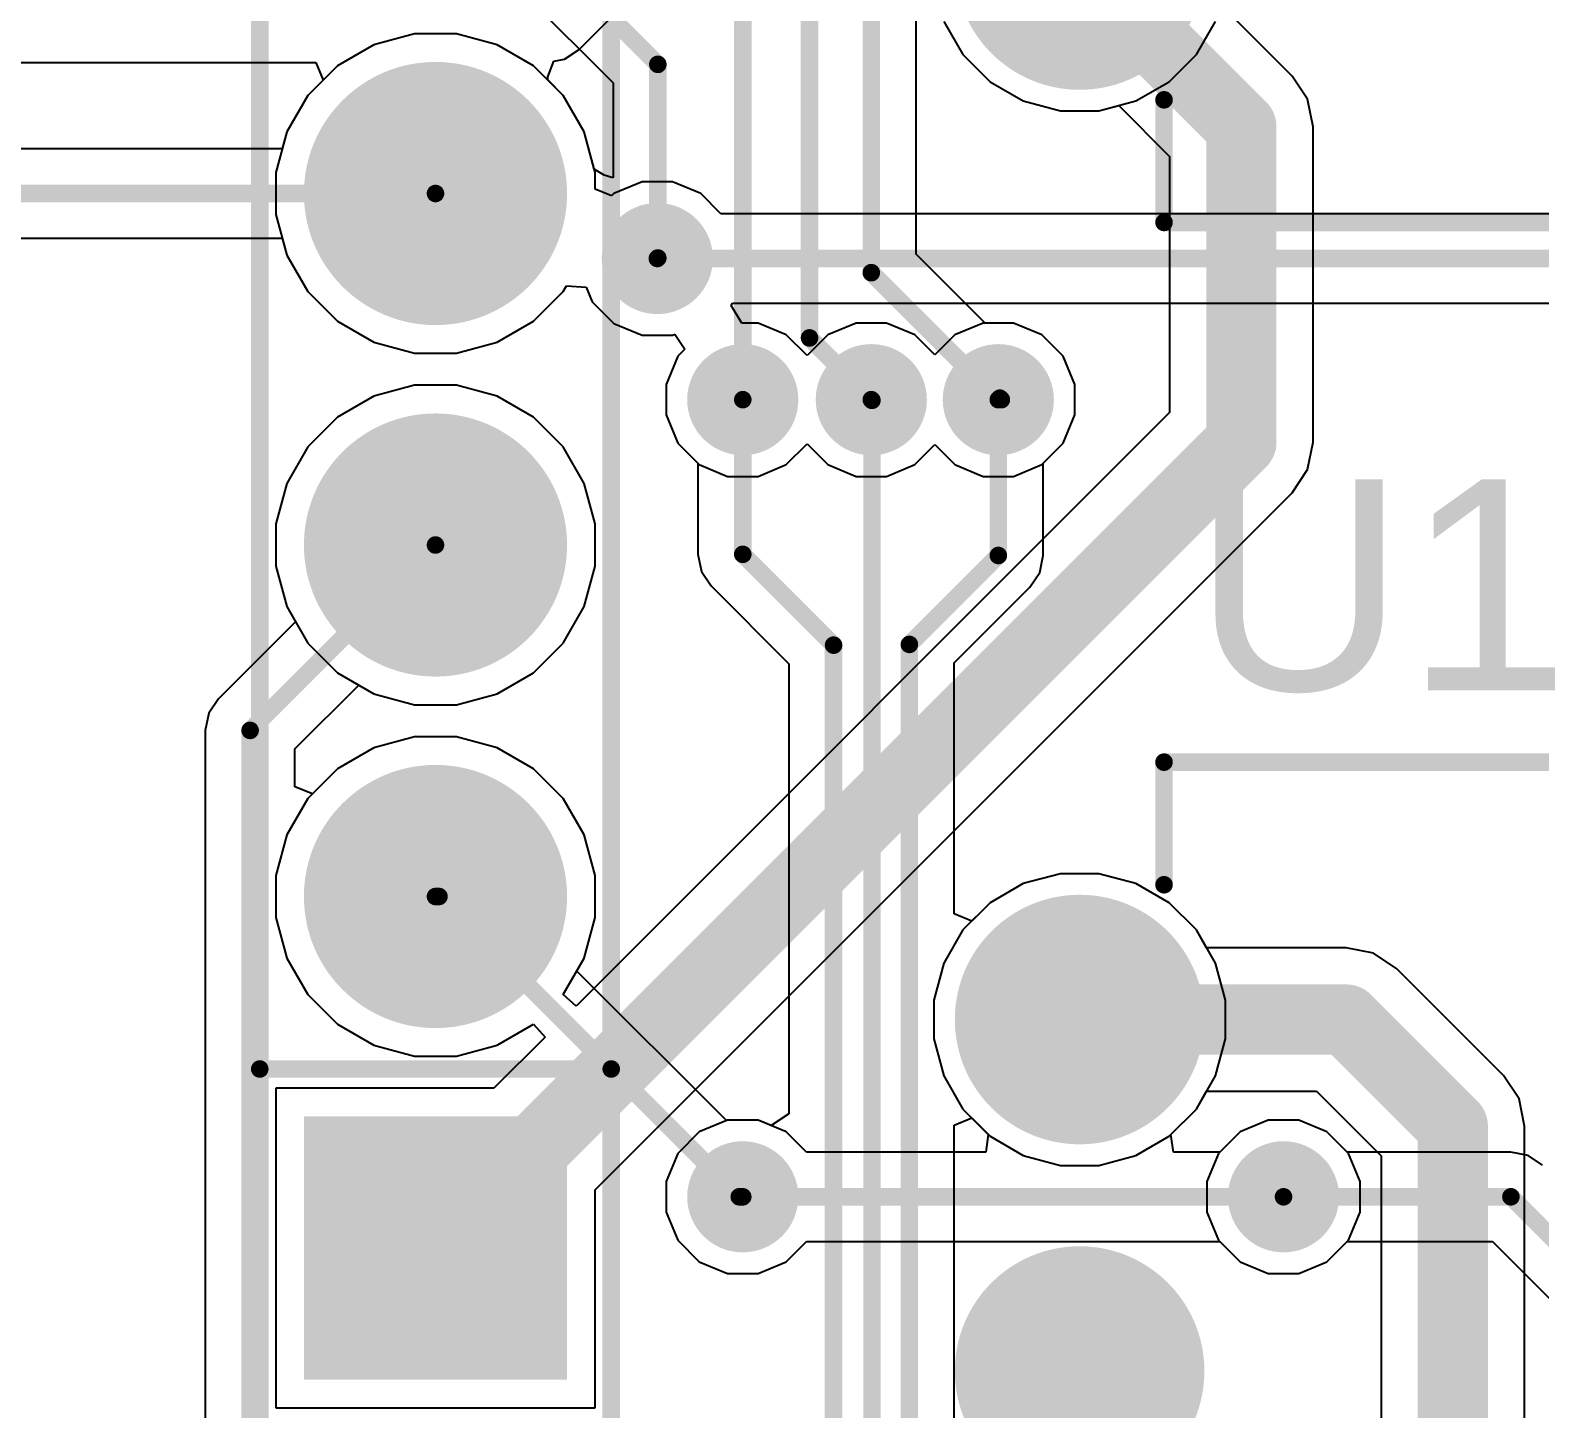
# Model space of a CAD drawing. Header units: millimetres. Extents: x 1 to 134, y -1 to 87.
# Drawn here: x 77.28 to 88.19, y 39.13 to 49.1 of the extents above; entities that cross this region are included whole.
import ezdxf

# ---------------------------------------------------------------- set-up
doc = ezdxf.new("R2010")
doc.units = ezdxf.units.MM
for name, color, linetype in [('BottomLayer', 5, 'Continuous'), ('BottomSolder', 6, 'Continuous'), ('MultiLayer', 9, 'Continuous'), ('PadHoleLayer', 156, 'Continuous'), ('TopLayer', 1, 'Continuous'), ('TopOverlay', 2, 'Continuous'), ('TopSolder', 216, 'Continuous'), ('ViaHoleLayer', 16, 'Continuous')]:
    doc.layers.add(name, color=color, linetype=linetype)
doc.styles.add('Arial', font='', dxfattribs={"height": 0.2})
doc.styles.get('Arial').set_extended_font_data('Arial')

# ---------------------------------------------------------------- blocks, each defined once
blk = doc.blocks.new('6_DIP_2')
at = {"layer": 'BottomLayer'}
h = blk.add_hatch(color=5, dxfattribs=at)
edge = h.paths.add_edge_path()
edge.add_arc((-3.81, 2.54), 0.7999984, 0, 360)
h = blk.add_hatch(color=5, dxfattribs=at)
edge = h.paths.add_edge_path()
edge.add_arc((3.81, 2.54), 0.7999984, 0, 360)
h = blk.add_hatch(color=5, dxfattribs=at)
edge = h.paths.add_edge_path()
edge.add_arc((-3.81, 0), 0.7999984, 0, 360)
h = blk.add_hatch(color=5, dxfattribs=at)
edge = h.paths.add_edge_path()
edge.add_arc((3.81, 0), 0.7999984, 0, 360)
blk.add_hatch(color=5, dxfattribs=at).paths.add_polyline_path([(-4.60999967, -1.74000033), (-3.01000033, -1.74000033), (-3.01000033, -3.33999967), (-4.60999967, -3.33999967)])
h = blk.add_hatch(color=5, dxfattribs=at)
edge = h.paths.add_edge_path()
edge.add_arc((3.81, -2.54), 0.7999984, 0, 360)
at = {"layer": 'BottomSolder'}
h = blk.add_hatch(color=6, dxfattribs=at)
edge = h.paths.add_edge_path()
edge.add_arc((-3.81, 2.54), 0.9015983999999999, 0, 360)
h = blk.add_hatch(color=6, dxfattribs=at)
edge = h.paths.add_edge_path()
edge.add_arc((3.81, 2.54), 0.9015983999999999, 0, 360)
h = blk.add_hatch(color=6, dxfattribs=at)
edge = h.paths.add_edge_path()
edge.add_arc((-3.81, 0), 0.9015983999999999, 0, 360)
h = blk.add_hatch(color=6, dxfattribs=at)
edge = h.paths.add_edge_path()
edge.add_arc((3.81, 0), 0.9015983999999999, 0, 360)
blk.add_hatch(color=6, dxfattribs=at).paths.add_polyline_path([(-4.71159967, -1.63840033), (-2.90840033, -1.63840033), (-2.90840033, -3.44159967), (-4.71159967, -3.44159967)])
h = blk.add_hatch(color=6, dxfattribs=at)
edge = h.paths.add_edge_path()
edge.add_arc((3.81, -2.54), 0.9015983999999999, 0, 360)
at = {"layer": 'MultiLayer'}
h = blk.add_hatch(color=9, dxfattribs=at)
edge = h.paths.add_edge_path()
edge.add_arc((-3.81, 2.54), 0.7999984, 0, 360)
h = blk.add_hatch(color=9, dxfattribs=at)
edge = h.paths.add_edge_path()
edge.add_arc((3.81, 2.54), 0.7999984, 0, 360)
h = blk.add_hatch(color=9, dxfattribs=at)
edge = h.paths.add_edge_path()
edge.add_arc((-3.81, 0), 0.7999984, 0, 360)
h = blk.add_hatch(color=9, dxfattribs=at)
edge = h.paths.add_edge_path()
edge.add_arc((3.81, 0), 0.7999984, 0, 360)
h = blk.add_hatch(color=9, dxfattribs=at)
edge = h.paths.add_edge_path()
edge.add_arc((3.81, -2.54), 0.7999984, 0, 360)
at = {"layer": 'PadHoleLayer'}
h = blk.add_hatch(color=156, dxfattribs=at)
edge = h.paths.add_edge_path()
edge.add_arc((-3.81, 2.54), 0.3999992, 0, 360)
h = blk.add_hatch(color=156, dxfattribs=at)
edge = h.paths.add_edge_path()
edge.add_arc((3.81, 2.54), 0.3999992, 0, 360)
h = blk.add_hatch(color=156, dxfattribs=at)
edge = h.paths.add_edge_path()
edge.add_arc((-3.81, 0), 0.3999992, 0, 360)
h = blk.add_hatch(color=156, dxfattribs=at)
edge = h.paths.add_edge_path()
edge.add_arc((3.81, 0), 0.3999992, 0, 360)
h = blk.add_hatch(color=156, dxfattribs=at)
edge = h.paths.add_edge_path()
edge.add_arc((-3.81, -2.54), 0.3999992, 0, 360)
h = blk.add_hatch(color=156, dxfattribs=at)
edge = h.paths.add_edge_path()
edge.add_arc((3.81, -2.54), 0.3999992, 0, 360)
at = {"layer": 'TopLayer'}
h = blk.add_hatch(color=1, dxfattribs=at)
edge = h.paths.add_edge_path()
edge.add_arc((-3.81, 2.54), 0.7999984, 0, 360)
h = blk.add_hatch(color=1, dxfattribs=at)
edge = h.paths.add_edge_path()
edge.add_arc((3.81, 2.54), 0.7999984, 0, 360)
h = blk.add_hatch(color=1, dxfattribs=at)
edge = h.paths.add_edge_path()
edge.add_arc((-3.81, 0), 0.7999984, 0, 360)
h = blk.add_hatch(color=1, dxfattribs=at)
edge = h.paths.add_edge_path()
edge.add_arc((3.81, 0), 0.7999984, 0, 360)
blk.add_hatch(color=1, dxfattribs=at).paths.add_polyline_path([(-4.60999967, -1.74000033), (-3.01000033, -1.74000033), (-3.01000033, -3.33999967), (-4.60999967, -3.33999967)])
h = blk.add_hatch(color=1, dxfattribs=at)
edge = h.paths.add_edge_path()
edge.add_arc((3.81, -2.54), 0.7999984, 0, 360)
at = {"layer": 'TopSolder'}
h = blk.add_hatch(color=216, dxfattribs=at)
edge = h.paths.add_edge_path()
edge.add_arc((-3.81, 2.54), 0.9015983999999999, 0, 360)
h = blk.add_hatch(color=216, dxfattribs=at)
edge = h.paths.add_edge_path()
edge.add_arc((3.81, 2.54), 0.9015983999999999, 0, 360)
h = blk.add_hatch(color=216, dxfattribs=at)
edge = h.paths.add_edge_path()
edge.add_arc((-3.81, 0), 0.9015983999999999, 0, 360)
h = blk.add_hatch(color=216, dxfattribs=at)
edge = h.paths.add_edge_path()
edge.add_arc((3.81, 0), 0.9015983999999999, 0, 360)
blk.add_hatch(color=216, dxfattribs=at).paths.add_polyline_path([(-4.71159967, -1.63840033), (-2.90840033, -1.63840033), (-2.90840033, -3.44159967), (-4.71159967, -3.44159967)])
h = blk.add_hatch(color=216, dxfattribs=at)
edge = h.paths.add_edge_path()
edge.add_arc((3.81, -2.54), 0.9015983999999999, 0, 360)
at = {"layer": 'TopOverlay', "const_width": 0.127}
for points in [[(3.20000122, 4.39999882), (-3.20000122, 4.39999882)], [(-3.20000122, 4.39999882), (-3.20000122, 3.5140011)], [(3.20000122, 4.39999882), (3.20000122, 3.5140011)], [(-3.20000122, -3.5140011), (-3.20000122, -4.39999882)], [(3.20000122, -3.5140011), (3.20000122, -4.39999882)], [(3.20000122, -4.39999882), (-3.20000122, -4.39999882)]]:
    blk.add_lwpolyline(points, dxfattribs=at)
at = {"layer": 'TopOverlay', "const_width": 0.0635}
for points in [[(-3.23175122, 4.39999882, 1), (-3.16825122, 4.39999882, 1)], [(-3.23175122, 4.39999882, 1), (-3.16825122, 4.39999882, 1)], [(3.16825122, 4.39999882, 1), (3.23175122, 4.39999882, 1)], [(3.16825122, 4.39999882, 1), (3.23175122, 4.39999882, 1)], [(-3.23175122, 3.5140011, 1), (-3.16825122, 3.5140011, 1)], [(3.16825122, 3.5140011, 1), (3.23175122, 3.5140011, 1)], [(-3.23175122, -3.5140011, 1), (-3.16825122, -3.5140011, 1)], [(3.16825122, -3.5140011, 1), (3.23175122, -3.5140011, 1)], [(-3.23175122, -4.39999882, 1), (-3.16825122, -4.39999882, 1)], [(-3.23175122, -4.39999882, 1), (-3.16825122, -4.39999882, 1)], [(3.16825122, -4.39999882, 1), (3.23175122, -4.39999882, 1)], [(3.16825122, -4.39999882, 1), (3.23175122, -4.39999882, 1)]]:
    blk.add_lwpolyline(points, format="xyb", close=True, dxfattribs=at)
blk = doc.blocks.new('6_DIP_3')
at = {"layer": 'BottomLayer'}
h = blk.add_hatch(color=5, dxfattribs=at)
edge = h.paths.add_edge_path()
edge.add_arc((-3.81, 2.54), 0.7999984, 0, 360)
h = blk.add_hatch(color=5, dxfattribs=at)
edge = h.paths.add_edge_path()
edge.add_arc((3.81, 2.54), 0.7999984, 0, 360)
h = blk.add_hatch(color=5, dxfattribs=at)
edge = h.paths.add_edge_path()
edge.add_arc((-3.81, 0), 0.7999984, 0, 360)
h = blk.add_hatch(color=5, dxfattribs=at)
edge = h.paths.add_edge_path()
edge.add_arc((3.81, 0), 0.7999984, 0, 360)
blk.add_hatch(color=5, dxfattribs=at).paths.add_polyline_path([(-4.60999967, -1.74000033), (-3.01000033, -1.74000033), (-3.01000033, -3.33999967), (-4.60999967, -3.33999967)])
h = blk.add_hatch(color=5, dxfattribs=at)
edge = h.paths.add_edge_path()
edge.add_arc((3.81, -2.54), 0.7999984, 0, 360)
at = {"layer": 'BottomSolder'}
h = blk.add_hatch(color=6, dxfattribs=at)
edge = h.paths.add_edge_path()
edge.add_arc((-3.81, 2.54), 0.9015983999999999, 0, 360)
h = blk.add_hatch(color=6, dxfattribs=at)
edge = h.paths.add_edge_path()
edge.add_arc((3.81, 2.54), 0.9015983999999999, 0, 360)
h = blk.add_hatch(color=6, dxfattribs=at)
edge = h.paths.add_edge_path()
edge.add_arc((-3.81, 0), 0.9015983999999999, 0, 360)
h = blk.add_hatch(color=6, dxfattribs=at)
edge = h.paths.add_edge_path()
edge.add_arc((3.81, 0), 0.9015983999999999, 0, 360)
blk.add_hatch(color=6, dxfattribs=at).paths.add_polyline_path([(-4.71159967, -1.63840033), (-2.90840033, -1.63840033), (-2.90840033, -3.44159967), (-4.71159967, -3.44159967)])
h = blk.add_hatch(color=6, dxfattribs=at)
edge = h.paths.add_edge_path()
edge.add_arc((3.81, -2.54), 0.9015983999999999, 0, 360)
at = {"layer": 'MultiLayer'}
h = blk.add_hatch(color=9, dxfattribs=at)
edge = h.paths.add_edge_path()
edge.add_arc((-3.81, 2.54), 0.7999984, 0, 360)
h = blk.add_hatch(color=9, dxfattribs=at)
edge = h.paths.add_edge_path()
edge.add_arc((3.81, 2.54), 0.7999984, 0, 360)
h = blk.add_hatch(color=9, dxfattribs=at)
edge = h.paths.add_edge_path()
edge.add_arc((-3.81, 0), 0.7999984, 0, 360)
h = blk.add_hatch(color=9, dxfattribs=at)
edge = h.paths.add_edge_path()
edge.add_arc((3.81, 0), 0.7999984, 0, 360)
h = blk.add_hatch(color=9, dxfattribs=at)
edge = h.paths.add_edge_path()
edge.add_arc((3.81, -2.54), 0.7999984, 0, 360)
at = {"layer": 'PadHoleLayer'}
h = blk.add_hatch(color=156, dxfattribs=at)
edge = h.paths.add_edge_path()
edge.add_arc((-3.81, 2.54), 0.3999992, 0, 360)
h = blk.add_hatch(color=156, dxfattribs=at)
edge = h.paths.add_edge_path()
edge.add_arc((3.81, 2.54), 0.3999992, 0, 360)
h = blk.add_hatch(color=156, dxfattribs=at)
edge = h.paths.add_edge_path()
edge.add_arc((-3.81, 0), 0.3999992, 0, 360)
h = blk.add_hatch(color=156, dxfattribs=at)
edge = h.paths.add_edge_path()
edge.add_arc((3.81, 0), 0.3999992, 0, 360)
h = blk.add_hatch(color=156, dxfattribs=at)
edge = h.paths.add_edge_path()
edge.add_arc((-3.81, -2.54), 0.3999992, 0, 360)
h = blk.add_hatch(color=156, dxfattribs=at)
edge = h.paths.add_edge_path()
edge.add_arc((3.81, -2.54), 0.3999992, 0, 360)
at = {"layer": 'TopLayer'}
h = blk.add_hatch(color=1, dxfattribs=at)
edge = h.paths.add_edge_path()
edge.add_arc((-3.81, 2.54), 0.7999984, 0, 360)
h = blk.add_hatch(color=1, dxfattribs=at)
edge = h.paths.add_edge_path()
edge.add_arc((3.81, 2.54), 0.7999984, 0, 360)
h = blk.add_hatch(color=1, dxfattribs=at)
edge = h.paths.add_edge_path()
edge.add_arc((-3.81, 0), 0.7999984, 0, 360)
h = blk.add_hatch(color=1, dxfattribs=at)
edge = h.paths.add_edge_path()
edge.add_arc((3.81, 0), 0.7999984, 0, 360)
blk.add_hatch(color=1, dxfattribs=at).paths.add_polyline_path([(-4.60999967, -1.74000033), (-3.01000033, -1.74000033), (-3.01000033, -3.33999967), (-4.60999967, -3.33999967)])
h = blk.add_hatch(color=1, dxfattribs=at)
edge = h.paths.add_edge_path()
edge.add_arc((3.81, -2.54), 0.7999984, 0, 360)
at = {"layer": 'TopSolder'}
h = blk.add_hatch(color=216, dxfattribs=at)
edge = h.paths.add_edge_path()
edge.add_arc((-3.81, 2.54), 0.9015983999999999, 0, 360)
h = blk.add_hatch(color=216, dxfattribs=at)
edge = h.paths.add_edge_path()
edge.add_arc((3.81, 2.54), 0.9015983999999999, 0, 360)
h = blk.add_hatch(color=216, dxfattribs=at)
edge = h.paths.add_edge_path()
edge.add_arc((-3.81, 0), 0.9015983999999999, 0, 360)
h = blk.add_hatch(color=216, dxfattribs=at)
edge = h.paths.add_edge_path()
edge.add_arc((3.81, 0), 0.9015983999999999, 0, 360)
blk.add_hatch(color=216, dxfattribs=at).paths.add_polyline_path([(-4.71159967, -1.63840033), (-2.90840033, -1.63840033), (-2.90840033, -3.44159967), (-4.71159967, -3.44159967)])
h = blk.add_hatch(color=216, dxfattribs=at)
edge = h.paths.add_edge_path()
edge.add_arc((3.81, -2.54), 0.9015983999999999, 0, 360)
at = {"layer": 'TopOverlay', "const_width": 0.127}
for points in [[(-3.20000122, 4.39999882), (-3.20000122, 3.5140011)], [(3.20000122, 4.39999882), (-3.20000122, 4.39999882)], [(3.20000122, 4.39999882), (3.20000122, 3.5140011)], [(-3.20000122, -3.5140011), (-3.20000122, -4.39999882)], [(3.20000122, -3.5140011), (3.20000122, -4.39999882)], [(3.20000122, -4.39999882), (-3.20000122, -4.39999882)]]:
    blk.add_lwpolyline(points, dxfattribs=at)
at = {"layer": 'TopOverlay', "const_width": 0.0635}
for points in [[(-3.23175122, 4.39999882, 1), (-3.16825122, 4.39999882, 1)], [(-3.23175122, 4.39999882, 1), (-3.16825122, 4.39999882, 1)], [(3.16825122, 4.39999882, 1), (3.23175122, 4.39999882, 1)], [(3.16825122, 4.39999882, 1), (3.23175122, 4.39999882, 1)], [(-3.23175122, 3.5140011, 1), (-3.16825122, 3.5140011, 1)], [(3.16825122, 3.5140011, 1), (3.23175122, 3.5140011, 1)], [(-3.23175122, -3.5140011, 1), (-3.16825122, -3.5140011, 1)], [(3.16825122, -3.5140011, 1), (3.23175122, -3.5140011, 1)], [(-3.23175122, -4.39999882, 1), (-3.16825122, -4.39999882, 1)], [(-3.23175122, -4.39999882, 1), (-3.16825122, -4.39999882, 1)], [(3.16825122, -4.39999882, 1), (3.23175122, -4.39999882, 1)], [(3.16825122, -4.39999882, 1), (3.23175122, -4.39999882, 1)]]:
    blk.add_lwpolyline(points, format="xyb", close=True, dxfattribs=at)
blk = doc.blocks.new('HDR_1_8_TH______13')
at = {"layer": 'BottomLayer'}
blk.add_hatch(color=5, dxfattribs=at).paths.add_polyline_path([(-9.78999947, 0.8999994699999999), (-7.99000053, 0.8999994699999999), (-7.99000053, -0.8999994699999999), (-9.78999947, -0.8999994699999999)])
h = blk.add_hatch(color=5, dxfattribs=at)
edge = h.paths.add_edge_path()
edge.add_arc((-6.35, 0), 0.8999982, 0, 360)
h = blk.add_hatch(color=5, dxfattribs=at)
edge = h.paths.add_edge_path()
edge.add_arc((-3.81, 0), 0.8999982, 0, 360)
h = blk.add_hatch(color=5, dxfattribs=at)
edge = h.paths.add_edge_path()
edge.add_arc((-1.27, 0), 0.8999982, 0, 360)
at = {"layer": 'BottomSolder'}
blk.add_hatch(color=6, dxfattribs=at).paths.add_polyline_path([(-9.84079947, 0.95079947), (-7.93920053, 0.95079947), (-7.93920053, -0.95079947), (-9.84079947, -0.95079947)])
h = blk.add_hatch(color=6, dxfattribs=at)
edge = h.paths.add_edge_path()
edge.add_arc((-6.35, 0), 0.9507981999999999, 0, 360)
h = blk.add_hatch(color=6, dxfattribs=at)
edge = h.paths.add_edge_path()
edge.add_arc((-3.81, 0), 0.9507981999999999, 0, 360)
h = blk.add_hatch(color=6, dxfattribs=at)
edge = h.paths.add_edge_path()
edge.add_arc((-1.27, 0), 0.9507981999999999, 0, 360)
at = {"layer": 'MultiLayer'}
blk.add_hatch(color=9, dxfattribs=at).paths.add_polyline_path([(-9.78999947, 0.8999994699999999), (-7.99000053, 0.8999994699999999), (-7.99000053, -0.8999994699999999), (-9.78999947, -0.8999994699999999)])
h = blk.add_hatch(color=9, dxfattribs=at)
edge = h.paths.add_edge_path()
edge.add_arc((-6.35, 0), 0.8999982, 0, 360)
h = blk.add_hatch(color=9, dxfattribs=at)
edge = h.paths.add_edge_path()
edge.add_arc((-3.81, 0), 0.8999982, 0, 360)
h = blk.add_hatch(color=9, dxfattribs=at)
edge = h.paths.add_edge_path()
edge.add_arc((-1.27, 0), 0.8999982, 0, 360)
at = {"layer": 'PadHoleLayer'}
h = blk.add_hatch(color=156, dxfattribs=at)
edge = h.paths.add_edge_path()
edge.add_arc((-8.889999999999999, 0), 0.499999, 0, 360)
h = blk.add_hatch(color=156, dxfattribs=at)
edge = h.paths.add_edge_path()
edge.add_arc((-6.35, 0), 0.499999, 0, 360)
h = blk.add_hatch(color=156, dxfattribs=at)
edge = h.paths.add_edge_path()
edge.add_arc((-3.81, 0), 0.499999, 0, 360)
h = blk.add_hatch(color=156, dxfattribs=at)
edge = h.paths.add_edge_path()
edge.add_arc((-1.27, 0), 0.499999, 0, 360)
at = {"layer": 'TopLayer'}
blk.add_hatch(color=1, dxfattribs=at).paths.add_polyline_path([(-9.78999947, 0.8999994699999999), (-7.99000053, 0.8999994699999999), (-7.99000053, -0.8999994699999999), (-9.78999947, -0.8999994699999999)])
h = blk.add_hatch(color=1, dxfattribs=at)
edge = h.paths.add_edge_path()
edge.add_arc((-6.35, 0), 0.8999982, 0, 360)
h = blk.add_hatch(color=1, dxfattribs=at)
edge = h.paths.add_edge_path()
edge.add_arc((-3.81, 0), 0.8999982, 0, 360)
h = blk.add_hatch(color=1, dxfattribs=at)
edge = h.paths.add_edge_path()
edge.add_arc((-1.27, 0), 0.8999982, 0, 360)
at = {"layer": 'TopSolder'}
blk.add_hatch(color=216, dxfattribs=at).paths.add_polyline_path([(-9.84079947, 0.95079947), (-7.93920053, 0.95079947), (-7.93920053, -0.95079947), (-9.84079947, -0.95079947)])
h = blk.add_hatch(color=216, dxfattribs=at)
edge = h.paths.add_edge_path()
edge.add_arc((-6.35, 0), 0.9507981999999999, 0, 360)
h = blk.add_hatch(color=216, dxfattribs=at)
edge = h.paths.add_edge_path()
edge.add_arc((-3.81, 0), 0.9507981999999999, 0, 360)
h = blk.add_hatch(color=216, dxfattribs=at)
edge = h.paths.add_edge_path()
edge.add_arc((-1.27, 0), 0.9507981999999999, 0, 360)
at = {"layer": 'TopOverlay', "const_width": 0.127}
for points in [[(-10.1599746, 1.27), (10.1599746, 1.27)], [(-7.596479599999999, 1.27), (-7.596479599999999, -1.27)], [(-10.1599746, -1.27), (10.1599746, -1.27)]]:
    blk.add_lwpolyline(points, dxfattribs=at)
at = {"layer": 'TopOverlay', "const_width": 0.0635}
for points in [[(-7.628229599999999, 1.27, 1), (-7.564729599999999, 1.27, 1)], [(-7.628229599999999, -1.27, 1), (-7.564729599999999, -1.27, 1)]]:
    blk.add_lwpolyline(points, format="xyb", close=True, dxfattribs=at)

msp = doc.modelspace()

# ---------------------------------------------------------------- hatches: boundary and pattern name
at = {"layer": 'BottomLayer'}
h = msp.add_hatch(color=5, dxfattribs=at)
edge = h.paths.add_edge_path()
edge.add_arc((81.80950109999999, 47.4472), 0.2999994, 0, 360)
h = msp.add_hatch(color=5, dxfattribs=at)
edge = h.paths.add_edge_path()
edge.add_arc((82.42700049999999, 46.42714108), 0.2999994, 0, 360)
h = msp.add_hatch(color=5, dxfattribs=at)
edge = h.paths.add_edge_path()
edge.add_arc((83.35593184, 46.42714108), 0.2999994, 0, 360)
h = msp.add_hatch(color=5, dxfattribs=at)
edge = h.paths.add_edge_path()
edge.add_arc((84.27368972000001, 46.42714108), 0.2999994, 0, 360)
h = msp.add_hatch(color=5, dxfattribs=at)
edge = h.paths.add_edge_path()
edge.add_arc((82.42700049999999, 40.66684526), 0.2999994, 0, 360)
h = msp.add_hatch(color=5, dxfattribs=at)
edge = h.paths.add_edge_path()
edge.add_arc((86.3346, 40.66684526), 0.2999994, 0, 360)
at = {"layer": 'BottomSolder'}
h = msp.add_hatch(color=6, dxfattribs=at)
edge = h.paths.add_edge_path()
edge.add_arc((81.80950109999999, 47.4472), 0.4015993999999999, 0, 360)
h = msp.add_hatch(color=6, dxfattribs=at)
edge = h.paths.add_edge_path()
edge.add_arc((82.42700049999999, 46.42714108), 0.4015993999999999, 0, 360)
h = msp.add_hatch(color=6, dxfattribs=at)
edge = h.paths.add_edge_path()
edge.add_arc((83.35593184, 46.42714108), 0.4015993999999999, 0, 360)
h = msp.add_hatch(color=6, dxfattribs=at)
edge = h.paths.add_edge_path()
edge.add_arc((84.27368972000001, 46.42714108), 0.4015993999999999, 0, 360)
h = msp.add_hatch(color=6, dxfattribs=at)
edge = h.paths.add_edge_path()
edge.add_arc((82.42700049999999, 40.66684526), 0.4015993999999999, 0, 360)
h = msp.add_hatch(color=6, dxfattribs=at)
edge = h.paths.add_edge_path()
edge.add_arc((86.3346, 40.66684526), 0.4015993999999999, 0, 360)
at = {"layer": 'TopLayer'}
h = msp.add_hatch(color=1, dxfattribs=at)
edge = h.paths.add_edge_path()
edge.add_arc((81.80950109999999, 47.4472), 0.2999994, 0, 360)
h = msp.add_hatch(color=1, dxfattribs=at)
edge = h.paths.add_edge_path()
edge.add_arc((82.42700049999999, 46.42714108), 0.2999994, 0, 360)
h = msp.add_hatch(color=1, dxfattribs=at)
edge = h.paths.add_edge_path()
edge.add_arc((83.35593184, 46.42714108), 0.2999994, 0, 360)
h = msp.add_hatch(color=1, dxfattribs=at)
edge = h.paths.add_edge_path()
edge.add_arc((84.27368972000001, 46.42714108), 0.2999994, 0, 360)
h = msp.add_hatch(color=1, dxfattribs=at)
edge = h.paths.add_edge_path()
edge.add_arc((82.42700049999999, 40.66684526), 0.2999994, 0, 360)
h = msp.add_hatch(color=1, dxfattribs=at)
edge = h.paths.add_edge_path()
edge.add_arc((86.3346, 40.66684526), 0.2999994, 0, 360)
at = {"layer": 'TopSolder'}
h = msp.add_hatch(color=216, dxfattribs=at)
edge = h.paths.add_edge_path()
edge.add_arc((81.80950109999999, 47.4472), 0.4015993999999999, 0, 360)
h = msp.add_hatch(color=216, dxfattribs=at)
edge = h.paths.add_edge_path()
edge.add_arc((82.42700049999999, 46.42714108), 0.4015993999999999, 0, 360)
h = msp.add_hatch(color=216, dxfattribs=at)
edge = h.paths.add_edge_path()
edge.add_arc((83.35593184, 46.42714108), 0.4015993999999999, 0, 360)
h = msp.add_hatch(color=216, dxfattribs=at)
edge = h.paths.add_edge_path()
edge.add_arc((84.27368972000001, 46.42714108), 0.4015993999999999, 0, 360)
h = msp.add_hatch(color=216, dxfattribs=at)
edge = h.paths.add_edge_path()
edge.add_arc((82.42700049999999, 40.66684526), 0.4015993999999999, 0, 360)
h = msp.add_hatch(color=216, dxfattribs=at)
edge = h.paths.add_edge_path()
edge.add_arc((86.3346, 40.66684526), 0.4015993999999999, 0, 360)
at = {"layer": 'ViaHoleLayer'}
h = msp.add_hatch(color=16, dxfattribs=at)
edge = h.paths.add_edge_path()
edge.add_arc((81.80950109999999, 47.4472), 0.1499997, 0, 360)
h = msp.add_hatch(color=16, dxfattribs=at)
edge = h.paths.add_edge_path()
edge.add_arc((82.42700049999999, 46.42714108), 0.1499997, 0, 360)
h = msp.add_hatch(color=16, dxfattribs=at)
edge = h.paths.add_edge_path()
edge.add_arc((83.35593184, 46.42714108), 0.1499997, 0, 360)
h = msp.add_hatch(color=16, dxfattribs=at)
edge = h.paths.add_edge_path()
edge.add_arc((84.27368972000001, 46.42714108), 0.1499997, 0, 360)
h = msp.add_hatch(color=16, dxfattribs=at)
edge = h.paths.add_edge_path()
edge.add_arc((82.42700049999999, 40.66684526), 0.1499997, 0, 360)
h = msp.add_hatch(color=16, dxfattribs=at)
edge = h.paths.add_edge_path()
edge.add_arc((86.3346, 40.66684526), 0.1499997, 0, 360)

# ---------------------------------------------------------------- linework, layer by layer
at = {"layer": 'BottomLayer'}
for p, q in [((81.24450603999999, 48.9579412), (82.0677048, 49.78113996)), ((83.87908039999999, 49.16101674), (84.0178406, 48.92067432)), ((85.70465967999999, 48.92067432), (85.84341987999998, 49.16101674)), ((81.01776532, 48.76093626), (81.06262425999999, 48.87247781999999)), ((81.06262425999999, 48.87247781999999), (81.13948466, 48.88776608)), ((81.13948466, 48.88776608), (81.24450603999999, 48.9579412)), ((84.0178406, 48.92067432), (84.21407846, 48.72443646)), ((85.50842182, 48.72443646), (85.70465967999999, 48.92067432)), ((76.98153514, 48.86312554), (79.34132722, 48.86312554)), ((79.34132722, 48.86312554), (79.39393315999999, 48.73612554)), ((79.39393315999999, 48.73612554), (79.28322471999999, 48.6254171)), ((81.01826824, 48.7372279), (81.01776532, 48.76093626)), ((81.13007904, 48.6254171), (81.01826824, 48.7372279)), ((84.21407846, 48.72443646), (84.45442088, 48.58567626)), ((85.26807939999999, 48.58567626), (85.50842182, 48.72443646)), ((79.28322471999999, 48.6254171), (79.13129716, 48.3622731)), ((81.2820066, 48.3622731), (81.13007904, 48.6254171)), ((84.45442088, 48.58567626), (84.72248739999999, 48.5138476)), ((85.00001288, 48.5138476), (85.26807939999999, 48.58567626)), ((84.72248739999999, 48.5138476), (85.00001288, 48.5138476)), ((79.13129716, 48.3622731), (79.05265367999999, 48.06877356)), ((81.36065008, 48.06877356), (81.2820066, 48.3622731)), ((79.05265367999999, 48.06877356), (79.05265367999999, 47.76491844)), ((81.36065008, 47.9477578), (81.36065008, 48.06877356)), ((81.6993032, 48.0011994), (81.49568663999999, 47.9168587)), ((81.919699, 48.0011994), (81.6993032, 48.0011994)), ((82.12331556, 47.9168587), (81.919699, 48.0011994)), ((81.47798284, 47.89915489999999), (81.36065008, 47.9477578)), ((81.49568663999999, 47.9168587), (81.47798284, 47.89915489999999)), ((82.2692538, 47.77092046), (82.12331556, 47.9168587)), ((79.05265367999999, 47.76491844), (79.13129716, 47.4714189)), ((92.83699999999999, 47.77092046), (82.2692538, 47.77092046)), ((79.13129716, 47.4714189), (79.28322471999999, 47.2082749)), ((81.13007904, 47.2082749), (81.15411506, 47.24990295999999)), ((81.15411506, 47.24990295999999), (81.29541526, 47.24064212)), ((81.29541526, 47.24064212), (81.3398424, 47.13338554)), ((79.28322471999999, 47.2082749), (79.49808078, 46.99341884)), ((80.91522298, 46.99341884), (81.13007904, 47.2082749)), ((81.3398424, 47.13338554), (81.49568663999999, 46.9775413)), ((82.34382819999999, 47.10814302), (82.35202731999999, 47.12347954)), ((82.419952, 46.98114048), (82.34382819999999, 47.10814302)), ((82.35202731999999, 47.12347954), (92.70291086, 47.12347954)), ((79.49808078, 46.99341884), (79.76122477999999, 46.84149128)), ((80.65207897999998, 46.84149128), (80.91522298, 46.99341884)), ((81.49568663999999, 46.9775413), (81.6993032, 46.8932006)), ((82.5371984, 46.98114048), (82.419952, 46.98114048)), ((82.74081496, 46.89679977999999), (82.5371984, 46.98114048)), ((83.24573394, 46.98114048), (83.04211738, 46.89679977999999)), ((83.46612974, 46.98114048), (83.24573394, 46.98114048)), ((83.66974629999999, 46.89679977999999), (83.46612974, 46.98114048)), ((84.16349181999999, 46.98114048), (83.95987526, 46.89679977999999)), ((84.38388762, 46.98114048), (84.16349181999999, 46.98114048)), ((84.58750418, 46.89679977999999), (84.38388762, 46.98114048)), ((79.76122477999999, 46.84149128), (80.05472431999999, 46.7628478)), ((80.35857944, 46.7628478), (80.65207897999998, 46.84149128)), ((81.6993032, 46.8932006), (81.919699, 46.8932006)), ((81.919699, 46.8932006), (81.9372504, 46.90047008)), ((81.9372504, 46.90047008), (82.00919082, 46.79280456)), ((82.8914649, 46.7461473), (82.74081496, 46.89679977999999)), ((83.04211738, 46.89679977999999), (82.8914649, 46.7461473)), ((83.81481078, 46.7517353), (83.66974629999999, 46.89679977999999)), ((83.95987526, 46.89679977999999), (83.81481078, 46.7517353)), ((84.74334842, 46.74095554), (84.58750418, 46.89679977999999)), ((80.05472431999999, 46.7628478), (80.35857944, 46.7628478)), ((81.9573418, 46.74095554), (81.8730011, 46.53733898)), ((82.00919082, 46.79280456), (81.9573418, 46.74095554)), ((84.82768912, 46.53733898), (84.74334842, 46.74095554)), ((80.05472431999999, 46.5308442), (79.76122477999999, 46.45220072)), ((80.35857944, 46.5308442), (80.05472431999999, 46.5308442)), ((80.65207897999998, 46.45220072), (80.35857944, 46.5308442)), ((81.8730011, 46.53733898), (81.8730011, 46.31694318)), ((84.82768912, 46.31694318), (84.82768912, 46.53733898)), ((79.76122477999999, 46.45220072), (79.49808078, 46.30027316)), ((80.91522298, 46.30027316), (80.65207897999998, 46.45220072)), ((79.49808078, 46.30027316), (79.28322471999999, 46.08541709999999)), ((81.13007904, 46.08541709999999), (80.91522298, 46.30027316)), ((81.8730011, 46.31694318), (81.9573418, 46.11332662)), ((84.74334842, 46.11332662), (84.82768912, 46.31694318)), ((79.28322471999999, 46.08541709999999), (79.13129716, 45.8222731)), ((81.2820066, 45.8222731), (81.13007904, 46.08541709999999)), ((81.9573418, 46.11332662), (82.10328004, 45.96738838)), ((84.59741018, 45.96738838), (84.74334842, 46.11332662)), ((82.10328004, 45.96738838), (82.10328004, 45.30960204)), ((84.59741018, 45.30123782), (84.59741018, 45.96738838)), ((79.13129716, 45.8222731), (79.05265367999999, 45.52877356)), ((81.36065008, 45.52877356), (81.2820066, 45.8222731)), ((79.05265367999999, 45.52877356), (79.05265367999999, 45.22491844)), ((81.36065008, 45.22491844), (81.36065008, 45.52877356)), ((82.10328004, 45.30960204), (82.12792058, 45.18571862)), ((84.57276964, 45.1773544), (84.59741018, 45.30123782)), ((79.05265367999999, 45.22491844), (79.13129716, 44.9314189)), ((81.2820066, 44.9314189), (81.36065008, 45.22491844)), ((82.12792058, 45.18571862), (82.1980957, 45.08069724)), ((84.50259451999999, 45.07233302), (84.57276964, 45.1773544)), ((82.1980957, 45.08069724), (82.75967954, 44.51911339999999)), ((83.9547216, 44.5244601), (84.50259451999999, 45.07233302)), ((79.13129716, 44.9314189), (79.19429678, 44.8223005)), ((81.13007904, 44.66827489999999), (81.2820066, 44.9314189)), ((79.19429678, 44.8223005), (78.6380952, 44.26609892)), ((80.91522298, 44.45341884), (81.13007904, 44.66827489999999)), ((82.75967954, 44.51911339999999), (82.75967954, 41.26615572)), ((83.9547216, 42.71150462), (83.9547216, 44.5244601)), ((80.65207897999998, 44.30149127999999), (80.91522298, 44.45341884)), ((79.19072046, 43.90310498), (79.65210637999999, 44.36449089999999)), ((79.65210637999999, 44.36449089999999), (79.76122477999999, 44.30149127999999)), ((79.76122477999999, 44.30149127999999), (80.05472431999999, 44.2228478)), ((80.35857944, 44.2228478), (80.65207897999998, 44.30149127999999)), ((78.6380952, 44.26609892), (78.56792008, 44.16107753999999)), ((80.05472431999999, 44.2228478), (80.35857944, 44.2228478)), ((78.56792008, 44.16107753999999), (78.54327954, 44.03719412)), ((78.54327954, 44.03719412), (78.54327954, 38.47969444)), ((80.05472431999999, 43.9908442), (79.76122477999999, 43.91220071999999)), ((80.35857944, 43.9908442), (80.05472431999999, 43.9908442)), ((80.65207897999998, 43.91220071999999), (80.35857944, 43.9908442)), ((79.19072046, 43.62869861999999), (79.19072046, 43.90310498)), ((79.76122477999999, 43.91220071999999), (79.49808078, 43.76027316)), ((80.91522298, 43.76027316), (80.65207897999998, 43.91220071999999)), ((79.49808078, 43.76027316), (79.31772045999999, 43.57991284)), ((81.13007904, 43.5454171), (80.91522298, 43.76027316)), ((79.31772045999999, 43.57991284), (79.19072046, 43.62869861999999)), ((81.2820066, 43.2822731), (81.13007904, 43.5454171)), ((81.36065008, 42.98877356), (81.2820066, 43.2822731)), ((81.36065008, 42.68491844), (81.36065008, 42.98877356)), ((84.72248739999999, 43.0018444), (84.45442088, 42.93001574)), ((85.00001288, 43.0018444), (84.72248739999999, 43.0018444)), ((85.26807939999999, 42.93001574), (85.00001288, 43.0018444)), ((84.45442088, 42.93001574), (84.21407846, 42.79125553999999)), ((85.50842182, 42.79125553999999), (85.26807939999999, 42.93001574)), ((84.21407846, 42.79125553999999), (84.0817216, 42.65889868)), ((85.70465967999999, 42.59501768), (85.50842182, 42.79125553999999)), ((81.2820066, 42.3914189), (81.36065008, 42.68491844)), ((84.0817216, 42.65889868), (83.9547216, 42.71150462)), ((85.84341987999998, 42.35467526), (85.70465967999999, 42.59501768)), ((81.22821956, 42.29825931999999), (81.2820066, 42.3914189)), ((85.91524854, 42.08660874), (85.84341987999998, 42.35467526)), ((82.30890574, 41.21757314), (81.22821956, 42.29825931999999)), ((85.91524854, 41.80908326), (85.91524854, 42.08660874)), ((85.84341987999998, 41.54101674), (85.91524854, 41.80908326)), ((85.70465967999999, 41.30067432), (85.84341987999998, 41.54101674)), ((82.75967954, 41.26615572), (82.63267699999999, 41.18129686)), ((83.9547216, 41.18418738), (84.0817216, 41.23679332)), ((84.0817216, 41.23679332), (84.21407846, 41.10443646)), ((85.50842182, 41.10443646), (85.70465967999999, 41.30067432)), ((82.3168026, 41.22084466), (82.30890574, 41.21757314)), ((82.5371984, 41.22084466), (82.3168026, 41.22084466)), ((82.63267699999999, 41.18129686), (82.5371984, 41.22084466)), ((83.9547216, 37.63150461999999), (83.9547216, 41.18418738)), ((86.02078553999999, 41.13650396), (85.8649413, 40.98065972)), ((86.2244021, 41.22084466), (86.02078553999999, 41.13650396)), ((86.4447979, 41.22084466), (86.2244021, 41.22084466)), ((86.64841446, 41.13650396), (86.4447979, 41.22084466)), ((86.7943527, 40.99056572), (86.64841446, 41.13650396)), ((84.21407846, 41.10443646), (84.45442088, 40.96567626)), ((85.26807939999999, 40.96567626), (85.50842182, 41.10443646)), ((84.45442088, 40.96567626), (84.72248739999999, 40.89384759999999)), ((85.00001288, 40.89384759999999), (85.26807939999999, 40.96567626)), ((85.8649413, 40.98065972), (85.7806006, 40.77704316)), ((87.97793682, 40.99056572), (86.7943527, 40.99056572)), ((88.10182024, 40.96592518), (87.97793682, 40.99056572)), ((88.20684161999999, 40.89575006), (88.10182024, 40.96592518)), ((84.72248739999999, 40.89384759999999), (85.00001288, 40.89384759999999)), ((85.7806006, 40.77704316), (85.7806006, 40.55664736)), ((85.7806006, 40.55664736), (85.8649413, 40.3530308)), ((85.8649413, 40.3530308), (86.02078553999999, 40.19718656)), ((86.64841446, 40.19718656), (86.7943527, 40.3431248)), ((86.7943527, 40.3431248), (87.84384768, 40.3431248)), ((87.84384768, 40.3431248), (88.46814919999998, 39.71882328)), ((86.02078553999999, 40.19718656), (86.2244021, 40.11284586)), ((86.4447979, 40.11284586), (86.64841446, 40.19718656)), ((86.2244021, 40.11284586), (86.4447979, 40.11284586))]:
    msp.add_line(p, q, dxfattribs=at)
at = {"layer": 'BottomLayer', "const_width": 0.127}
for points in [[(81.80950109999999, 47.4472), (92.83699999999999, 47.4472)], [(82.42700049999999, 45.30960204), (82.42700049999999, 46.42714108)], [(83.35593184, 46.42714108), (83.36069687999999, 46.42237604)], [(83.36069687999999, 31.84040114), (83.36069687999999, 46.42237604)], [(84.27368972000001, 45.30123782), (84.27368972000001, 46.42714108)], [(78.86699999999999, 44.03719412), (80.20665188, 45.37684599999999)], [(82.42700049999999, 45.30960204), (83.0834, 44.65320254)], [(83.63100114, 44.65854924), (84.27368972000001, 45.30123782)], [(83.0834, 32.258), (83.0834, 44.65320254)], [(83.63100114, 31.48690426), (83.63100114, 44.65854924)], [(78.86699999999999, 34.2917145), (78.86699999999999, 44.03719412)], [(80.20665188, 42.836846), (80.23182327999999, 42.836846)], [(80.23182327999999, 42.836846), (82.40182401999999, 40.66684526)], [(82.40182401999999, 40.66684526), (82.42700049999999, 40.66684526)], [(86.3346, 40.66684526), (87.97793682, 40.66684526)], [(87.97793682, 40.66684526), (88.79186966, 39.85291242)]]:
    msp.add_lwpolyline(points, dxfattribs=at)
at = {"layer": 'BottomLayer', "const_width": 0.0635}
for points in [[(81.7777511, 47.4472, 1), (81.8412511, 47.4472, 1)], [(82.3952505, 46.42714108, 1), (82.4587505, 46.42714108, 1)], [(83.32418184, 46.42714108, 1), (83.38768184, 46.42714108, 1)], [(83.32894687999999, 46.42237604, 1), (83.39244688, 46.42237604, 1)], [(83.32894687999999, 46.42237604, 1), (83.39244688, 46.42237604, 1)], [(84.24193971999999, 46.42714108, 1), (84.30543972, 46.42714108, 1)], [(80.17490188000001, 45.37684599999999, 1), (80.23840188, 45.37684599999999, 1)], [(82.3952505, 45.30960204, 1), (82.4587505, 45.30960204, 1)], [(82.3952505, 45.30960204, 1), (82.4587505, 45.30960204, 1)], [(84.24193971999999, 45.30123782, 1), (84.30543972, 45.30123782, 1)], [(84.24193971999999, 45.30123782, 1), (84.30543972, 45.30123782, 1)], [(83.05165, 44.65320254, 1), (83.11515, 44.65320254, 1)], [(83.05165, 44.65320254, 1), (83.11515, 44.65320254, 1)], [(83.59925113999999, 44.65854924, 1), (83.66275114, 44.65854924, 1)], [(83.59925113999999, 44.65854924, 1), (83.66275114, 44.65854924, 1)], [(78.83524999999999, 44.03719412, 1), (78.89875, 44.03719412, 1)], [(78.83524999999999, 44.03719412, 1), (78.89875, 44.03719412, 1)], [(80.17490188000001, 42.836846, 1), (80.23840188, 42.836846, 1)], [(80.20007328, 42.836846, 1), (80.26357328, 42.836846, 1)], [(80.20007328, 42.836846, 1), (80.26357328, 42.836846, 1)], [(82.37007402, 40.66684526, 1), (82.43357402, 40.66684526, 1)], [(82.37007402, 40.66684526, 1), (82.43357402, 40.66684526, 1)], [(82.3952505, 40.66684526, 1), (82.4587505, 40.66684526, 1)], [(86.30284999999999, 40.66684526, 1), (86.36635, 40.66684526, 1)], [(87.94618682, 40.66684526, 1), (88.00968682, 40.66684526, 1)], [(87.94618682, 40.66684526, 1), (88.00968682, 40.66684526, 1)]]:
    msp.add_lwpolyline(points, format="xyb", close=True, dxfattribs=at)
at = {"layer": 'TopLayer'}
for p, q in [((83.6796523, 47.4789881), (83.6796523, 56.3202836)), ((80.76119738, 49.4444909), (81.48967954, 48.71600874)), ((86.39604768, 48.76554382), (85.87663038, 49.28496112)), ((83.87908039999999, 49.16101674), (84.0178406, 48.92067432)), ((79.76122477999999, 48.99220072), (79.49808078, 48.84027316)), ((80.05472431999999, 49.0708442), (79.76122477999999, 48.99220072)), ((80.35857944, 49.0708442), (80.05472431999999, 49.0708442)), ((80.65207897999998, 48.99220072), (80.35857944, 49.0708442)), ((80.91522298, 48.84027316), (80.65207897999998, 48.99220072)), ((84.0178406, 48.92067432), (84.21407846, 48.72443646)), ((79.49808078, 48.84027316), (79.28322471999999, 48.6254171)), ((81.13007904, 48.6254171), (80.91522298, 48.84027316)), ((86.50832584, 48.59750758), (86.39604768, 48.76554382)), ((81.48967954, 48.71600874), (81.48967954, 48.03177591999999)), ((84.21407846, 48.72443646), (84.45442088, 48.58567626)), ((79.28322471999999, 48.6254171), (79.13129716, 48.3622731)), ((81.2820066, 48.3622731), (81.13007904, 48.6254171)), ((84.45442088, 48.58567626), (84.72248739999999, 48.5138476)), ((85.00001288, 48.5138476), (85.14413502, 48.55246576)), ((85.14413502, 48.55246576), (85.51184828, 48.18475249999999)), ((86.54775425999999, 48.39929614), (86.50832584, 48.59750758)), ((84.72248739999999, 48.5138476), (85.00001288, 48.5138476)), ((79.13129716, 48.3622731), (79.0986861, 48.24056646)), ((81.35393939999999, 48.0938205), (81.2820066, 48.3622731)), ((86.54775172, 48.39928344), (86.54775425999999, 48.39929614)), ((86.54775172, 46.11999412), (86.54775172, 48.39928344)), ((79.0986861, 48.24056646), (75.24362649999999, 48.24056646)), ((85.51184828, 48.18475249999999), (85.51184828, 46.33453776)), ((81.42660625999999, 48.04885742), (81.35393939999999, 48.0938205)), ((81.48765008, 48.0304221), (81.42660625999999, 48.04885742)), ((81.48967954, 48.03177591999999), (81.48765008, 48.0304221)), ((75.04251184, 47.59312554), (79.0986861, 47.59312554)), ((79.0986861, 47.59312554), (79.13129716, 47.4714189)), ((79.13129716, 47.4714189), (79.28322471999999, 47.2082749)), ((84.17749992, 46.98114048), (83.6796523, 47.4789881)), ((81.13007904, 47.2082749), (81.15411506, 47.24990295999999)), ((81.15411506, 47.24990295999999), (81.29541526, 47.24064212)), ((81.29541526, 47.24064212), (81.3398424, 47.13338554)), ((79.28322471999999, 47.2082749), (79.49808078, 46.99341884)), ((80.91522298, 46.99341884), (81.13007904, 47.2082749)), ((81.3398424, 47.13338554), (81.49568663999999, 46.9775413)), ((79.49808078, 46.99341884), (79.76122477999999, 46.84149128)), ((80.65207897999998, 46.84149128), (80.91522298, 46.99341884)), ((81.49568663999999, 46.9775413), (81.6993032, 46.8932006)), ((84.38388762, 46.98114048), (84.17749992, 46.98114048)), ((84.58750418, 46.89679977999999), (84.38388762, 46.98114048)), ((79.76122477999999, 46.84149128), (80.05472431999999, 46.7628478)), ((80.35857944, 46.7628478), (80.65207897999998, 46.84149128)), ((81.6993032, 46.8932006), (81.919699, 46.8932006)), ((81.919699, 46.8932006), (81.9372504, 46.90047008)), ((81.9372504, 46.90047008), (82.00919082, 46.79280456)), ((84.74334842, 46.74095554), (84.58750418, 46.89679977999999)), ((80.05472431999999, 46.7628478), (80.35857944, 46.7628478)), ((81.9573418, 46.74095554), (81.8730011, 46.53733898)), ((82.00919082, 46.79280456), (81.9573418, 46.74095554)), ((84.82768912, 46.53733898), (84.74334842, 46.74095554)), ((80.05472431999999, 46.5308442), (79.76122477999999, 46.45220072)), ((80.35857944, 46.5308442), (80.05472431999999, 46.5308442)), ((80.65207897999998, 46.45220072), (80.35857944, 46.5308442)), ((81.8730011, 46.53733898), (81.8730011, 46.31694318)), ((84.82768912, 46.31694318), (84.82768912, 46.53733898)), ((79.76122477999999, 46.45220072), (79.49808078, 46.30027316)), ((80.91522298, 46.30027316), (80.65207897999998, 46.45220072)), ((79.49808078, 46.30027316), (79.28322471999999, 46.08541709999999)), ((81.13007904, 46.08541709999999), (80.91522298, 46.30027316)), ((85.51184828, 46.33453776), (81.22278142, 42.0454709)), ((81.8730011, 46.31694318), (81.9573418, 46.11332662)), ((84.74334842, 46.11332662), (84.82768912, 46.31694318)), ((79.28322471999999, 46.08541709999999), (79.13129716, 45.8222731)), ((81.2820066, 45.8222731), (81.13007904, 46.08541709999999)), ((81.9573418, 46.11332662), (82.11318603999999, 45.95748238)), ((82.74081496, 45.95748238), (82.8914649, 46.10813486)), ((82.8914649, 46.10813486), (83.04211738, 45.95748238)), ((83.66974629999999, 45.95748238), (83.81481078, 46.10254686)), ((83.81481078, 46.10254686), (83.95987526, 45.95748238)), ((84.58750418, 45.95748238), (84.74334842, 46.11332662)), ((86.50832584, 45.92178267999999), (86.54775172, 46.11999412)), ((82.11318603999999, 45.95748238), (82.3168026, 45.87314168)), ((82.5371984, 45.87314168), (82.74081496, 45.95748238)), ((83.04211738, 45.95748238), (83.24573394, 45.87314168)), ((83.46612974, 45.87314168), (83.66974629999999, 45.95748238)), ((83.95987526, 45.95748238), (84.16349181999999, 45.87314168)), ((84.38388762, 45.87314168), (84.58750418, 45.95748238)), ((79.13129716, 45.8222731), (79.05265367999999, 45.52877356)), ((81.36065008, 45.52877356), (81.2820066, 45.8222731)), ((82.3168026, 45.87314168), (82.5371984, 45.87314168)), ((83.24573394, 45.87314168), (83.46612974, 45.87314168)), ((84.16349181999999, 45.87314168), (84.38388762, 45.87314168)), ((86.39604768, 45.75374643999999), (86.50832584, 45.92178267999999)), ((81.36065008, 40.71834884), (86.39604768, 45.75374643999999)), ((79.05265367999999, 45.52877356), (79.05265367999999, 45.22491844)), ((81.36065008, 45.22491844), (81.36065008, 45.52877356)), ((79.05265367999999, 45.22491844), (79.13129716, 44.9314189)), ((81.2820066, 44.9314189), (81.36065008, 45.22491844)), ((79.13129716, 44.9314189), (79.28322471999999, 44.66827489999999)), ((81.13007904, 44.66827489999999), (81.2820066, 44.9314189)), ((79.28322471999999, 44.66827489999999), (79.49808078, 44.45341884)), ((80.91522298, 44.45341884), (81.13007904, 44.66827489999999)), ((79.49808078, 44.45341884), (79.76122477999999, 44.30149127999999)), ((80.65207897999998, 44.30149127999999), (80.91522298, 44.45341884)), ((79.76122477999999, 44.30149127999999), (80.05472431999999, 44.2228478)), ((80.35857944, 44.2228478), (80.65207897999998, 44.30149127999999)), ((80.05472431999999, 44.2228478), (80.35857944, 44.2228478)), ((80.05472431999999, 43.9908442), (79.76122477999999, 43.91220071999999)), ((80.35857944, 43.9908442), (80.05472431999999, 43.9908442)), ((80.65207897999998, 43.91220071999999), (80.35857944, 43.9908442)), ((79.76122477999999, 43.91220071999999), (79.49808078, 43.76027316)), ((80.91522298, 43.76027316), (80.65207897999998, 43.91220071999999)), ((79.49808078, 43.76027316), (79.28322471999999, 43.5454171)), ((81.13007904, 43.5454171), (80.91522298, 43.76027316)), ((79.28322471999999, 43.5454171), (79.13129716, 43.2822731)), ((81.2820066, 43.2822731), (81.13007904, 43.5454171)), ((79.13129716, 43.2822731), (79.05265367999999, 42.98877356)), ((81.36065008, 42.98877356), (81.2820066, 43.2822731)), ((79.05265367999999, 42.98877356), (79.05265367999999, 42.68491844)), ((81.36065008, 42.68491844), (81.36065008, 42.98877356)), ((84.72248739999999, 43.0018444), (84.45442088, 42.93001574)), ((85.00001288, 43.0018444), (84.72248739999999, 43.0018444)), ((85.26807939999999, 42.93001574), (85.00001288, 43.0018444)), ((84.45442088, 42.93001574), (84.21407846, 42.79125553999999)), ((85.50842182, 42.79125553999999), (85.26807939999999, 42.93001574)), ((84.21407846, 42.79125553999999), (84.0178406, 42.59501768)), ((85.70465967999999, 42.59501768), (85.50842182, 42.79125553999999)), ((79.05265367999999, 42.68491844), (79.13129716, 42.3914189)), ((81.2820066, 42.3914189), (81.36065008, 42.68491844)), ((84.0178406, 42.59501768), (83.87908039999999, 42.35467526)), ((85.77926455999999, 42.46579772), (85.70465967999999, 42.59501768)), ((86.78715179999999, 42.46579772), (85.77926455999999, 42.46579772)), ((86.98536324, 42.42637184), (86.78715179999999, 42.46579772)), ((79.13129716, 42.3914189), (79.28322471999999, 42.1282749)), ((81.13007904, 42.12827744), (81.2820066, 42.3914189)), ((83.87908039999999, 42.35467526), (83.80725174, 42.08660874)), ((87.15339947999999, 42.31409368), (86.98536324, 42.42637184)), ((87.92404056, 41.54345006), (87.15339947999999, 42.31409368)), ((79.28322471999999, 42.1282749), (79.49808078, 41.91341884)), ((81.22278142, 42.0454709), (81.13007904, 42.12827744)), ((83.80725174, 42.08660874), (83.80725174, 41.80908326)), ((79.49808078, 41.91341884), (79.76122477999999, 41.76149128)), ((80.65207897999998, 41.76149128), (80.91522044, 41.91341884)), ((80.91522044, 41.91341884), (80.99802698, 41.82071645999999)), ((80.99802698, 41.82071645999999), (80.62815472, 41.4508442)), ((83.80725174, 41.80908326), (83.87908039999999, 41.54101674)), ((79.76122477999999, 41.76149128), (80.05472431999999, 41.6828478)), ((80.05472431999999, 41.6828478), (80.35857944, 41.6828478)), ((80.35857944, 41.6828478), (80.65207897999998, 41.76149128)), ((83.87908039999999, 41.54101674), (84.0178406, 41.30067432)), ((87.92404818, 41.54344498), (87.92404056, 41.54345006)), ((88.03632634, 41.37541127999999), (87.92404818, 41.54344498)), ((80.62815472, 41.4508442), (79.05265367999999, 41.4508442)), ((79.05265367999999, 41.4508442), (79.05265367999999, 39.1428478)), ((85.70465967999999, 41.30067432), (85.77926455999999, 41.42989428)), ((85.77926455999999, 41.42989428), (86.57260815999999, 41.42989428)), ((86.57260815999999, 41.42989428), (87.03984877999999, 40.9626562)), ((88.07575222, 41.1771973), (88.03632634, 41.37541127999999)), ((84.0178406, 41.30067432), (84.2009492, 41.11756571999999)), ((85.52155108, 41.11756571999999), (85.70465967999999, 41.30067432)), ((82.11318603999999, 41.13650396), (81.9573418, 40.98065972)), ((82.3168026, 41.22084466), (82.11318603999999, 41.13650396)), ((82.5371984, 41.22084466), (82.3168026, 41.22084466)), ((82.74081496, 41.13650396), (82.5371984, 41.22084466)), ((82.8867532, 40.99056572), (82.74081496, 41.13650396)), ((86.02078553999999, 41.13650396), (85.8748473, 40.99056572)), ((86.2244021, 41.22084466), (86.02078553999999, 41.13650396)), ((86.4447979, 41.22084466), (86.2244021, 41.22084466)), ((86.64841446, 41.13650396), (86.4447979, 41.22084466)), ((86.80425869999999, 40.98065972), (86.64841446, 41.13650396)), ((88.07575222, 37.6465973), (88.07575222, 41.1771973)), ((84.2009492, 41.11756571999999), (84.18237925999999, 40.99056572)), ((85.54012101999999, 40.99056572), (85.52155108, 41.11756571999999)), ((81.9573418, 40.98065972), (81.8730011, 40.77704316)), ((84.18237925999999, 40.99056572), (82.8867532, 40.99056572)), ((85.8748473, 40.99056572), (85.54012101999999, 40.99056572)), ((86.88859939999999, 40.77704316), (86.80425869999999, 40.98065972)), ((87.03984877999999, 40.9626562), (87.03984877999999, 37.86114094)), ((81.36065008, 39.1428478), (81.36065008, 40.71834884)), ((81.8730011, 40.77704316), (81.8730011, 40.55664736)), ((86.88859939999999, 40.55664736), (86.88859939999999, 40.77704316)), ((81.8730011, 40.55664736), (81.9573418, 40.3530308)), ((86.80425869999999, 40.3530308), (86.88859939999999, 40.55664736)), ((81.9573418, 40.3530308), (82.11318603999999, 40.19718656)), ((82.74081496, 40.19718656), (82.8867532, 40.3431248)), ((82.8867532, 40.3431248), (85.8748473, 40.3431248)), ((85.8748473, 40.3431248), (86.02078553999999, 40.19718656)), ((86.64841446, 40.19718656), (86.80425869999999, 40.3530308)), ((82.11318603999999, 40.19718656), (82.3168026, 40.11284586)), ((82.5371984, 40.11284586), (82.74081496, 40.19718656)), ((86.02078553999999, 40.19718656), (86.2244021, 40.11284586)), ((86.4447979, 40.11284586), (86.64841446, 40.19718656)), ((82.3168026, 40.11284586), (82.5371984, 40.11284586)), ((86.2244021, 40.11284586), (86.4447979, 40.11284586)), ((79.05265367999999, 39.1428478), (81.36065008, 39.1428478))]:
    msp.add_line(p, q, dxfattribs=at)
for points, const_width in [([(82.42700049999999, 46.42714108), (82.42700049999999, 58.06454224)], 0.127), ([(82.9096005, 46.87347242), (82.9096005, 57.21364224)], 0.127), ([(83.35593184, 47.34489895999999), (83.35593184, 56.45437273999999)], 0.127), ([(80.20665188, 50.456846), (81.8134, 48.85009787999999)], 0.127), ([(84.86125014, 49.567846), (86.0298, 48.39929614)], 0.508), ([(81.8134, 47.4510989), (81.8134, 48.85009787999999)], 0.127), ([(86.0298, 46.11999412), (86.0298, 48.39929614)], 0.508), ([(75.04251184, 47.916846), (80.20665188, 47.916846)], 0.127), ([(81.80950109999999, 47.4472), (81.8134, 47.4510989)], 0.127), ([(83.35593184, 47.34489895999999), (84.27368972000001, 46.42714108)], 0.127), ([(82.9096005, 46.87347242), (83.35593184, 46.42714108)], 0.127), ([(84.28462696, 46.43807832), (84.29556419999999, 46.42714108)], 0.127), ([(80.20665188, 40.296846), (86.0298, 46.11999412)], 0.508), ([(84.86125014, 41.947846), (86.78715179999999, 41.947846)], 0.508), ([(86.78715179999999, 41.947846), (87.55780049999998, 41.1771973)], 0.508), ([(87.55780049999998, 37.6465973), (87.55780049999998, 41.1771973)], 0.508), ([(82.42700049999999, 40.66684526), (86.3346, 40.66684526)], 0.127)]:
    msp.add_lwpolyline(points, dxfattribs=dict(at, const_width=const_width))
for points, const_width in [([(81.78165, 48.85009787999999, 1), (81.84514999999999, 48.85009787999999, 1)], 0.0635), ([(81.78165, 48.85009787999999, 1), (81.84514999999999, 48.85009787999999, 1)], 0.0635), ([(85.9028, 48.39929614, 1), (86.15679999999999, 48.39929614, 1)], 0.254), ([(85.9028, 48.39929614, 1), (86.15679999999999, 48.39929614, 1)], 0.254), ([(80.17490188000001, 47.916846, 1), (80.23840188, 47.916846, 1)], 0.0635), ([(81.7777511, 47.4472, 1), (81.8412511, 47.4472, 1)], 0.0635), ([(81.78165, 47.4510989, 1), (81.84514999999999, 47.4510989, 1)], 0.0635), ([(81.78165, 47.4510989, 1), (81.84514999999999, 47.4510989, 1)], 0.0635), ([(83.32418184, 47.34489895999999, 1), (83.38768184, 47.34489895999999, 1)], 0.0635), ([(83.32418184, 47.34489895999999, 1), (83.38768184, 47.34489895999999, 1)], 0.0635), ([(82.8778505, 46.87347242, 1), (82.94135049999998, 46.87347242, 1)], 0.0635), ([(82.8778505, 46.87347242, 1), (82.94135049999998, 46.87347242, 1)], 0.0635), ([(82.3952505, 46.42714108, 1), (82.4587505, 46.42714108, 1)], 0.0635), ([(83.32418184, 46.42714108, 1), (83.38768184, 46.42714108, 1)], 0.0635), ([(84.24193971999999, 46.42714108, 1), (84.30543972, 46.42714108, 1)], 0.0635), ([(84.25287696, 46.43807832, 1), (84.31637696, 46.43807832, 1)], 0.0635), ([(84.2638142, 46.42714108, 1), (84.3273142, 46.42714108, 1)], 0.0635), ([(85.9028, 46.11999412, 1), (86.15679999999999, 46.11999412, 1)], 0.254), ([(85.9028, 46.11999412, 1), (86.15679999999999, 46.11999412, 1)], 0.254), ([(84.73425014, 41.947846, 1), (84.98825013999999, 41.947846, 1)], 0.254), ([(86.6601518, 41.947846, 1), (86.9141518, 41.947846, 1)], 0.254), ([(86.6601518, 41.947846, 1), (86.9141518, 41.947846, 1)], 0.254), ([(87.43080049999999, 41.1771973, 1), (87.6848005, 41.1771973, 1)], 0.254), ([(87.43080049999999, 41.1771973, 1), (87.6848005, 41.1771973, 1)], 0.254), ([(82.3952505, 40.66684526, 1), (82.4587505, 40.66684526, 1)], 0.0635), ([(86.30284999999999, 40.66684526, 1), (86.36635, 40.66684526, 1)], 0.0635), ([(80.07965188, 40.296846, 1), (80.33365187999999, 40.296846, 1)], 0.254)]:
    msp.add_lwpolyline(points, format="xyb", close=True, dxfattribs=dict(at, const_width=const_width))

# ---------------------------------------------------------------- block references
for name, p, rotation in [('HDR_1_8_TH______13', (80.20665188, 49.186846), 90), ('6_DIP_2', (88.67125014, 52.107846), 180), ('6_DIP_3', (88.67125014, 39.407846), 180)]:
    msp.add_blockref(name, p, dxfattribs=dict(rotation=rotation))

# ---------------------------------------------------------------- texts
at = {"layer": 'TopOverlay', "style": 'Arial'}
msp.add_text('U1', height=1.524, dxfattribs=at).set_placement((85.6785307, 44.32704368))

doc.saveas('drawing.dxf')
